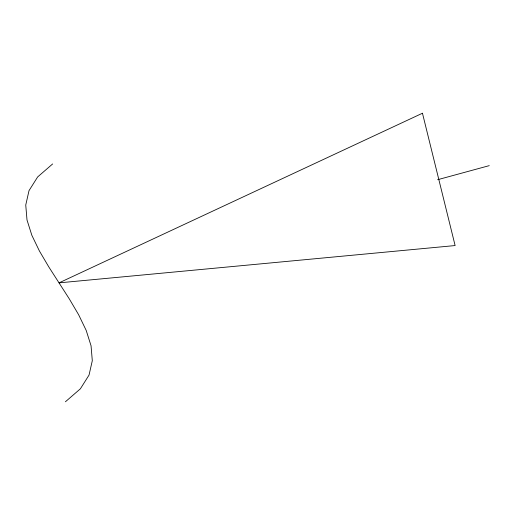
<?xml version="1.0" encoding="UTF-8"?>
<svg xmlns="http://www.w3.org/2000/svg" width="515" height="515" viewBox="0 0 515 515"><rect width="100%" height="100%" fill="white"/><g stroke="black" fill="none" stroke-linecap="round" stroke-linejoin="round"><path stroke-width="0.77" d="M52.639 163.95L37.666 176.928L29.007 190.659L25.75 205.034L26.999 219.95L31.853 235.304L39.41 250.979L48.764 266.867L69.287 298.861L78.641 314.749L86.198 330.424L91.052 345.771L92.301 360.693L89.044 375.068L80.385 388.799L65.418 401.771M437.621 179.709L489.25 165.643M422.461 113.229L59.025 282.864L455.118 245.558L422.461 113.229"/></g></svg>
